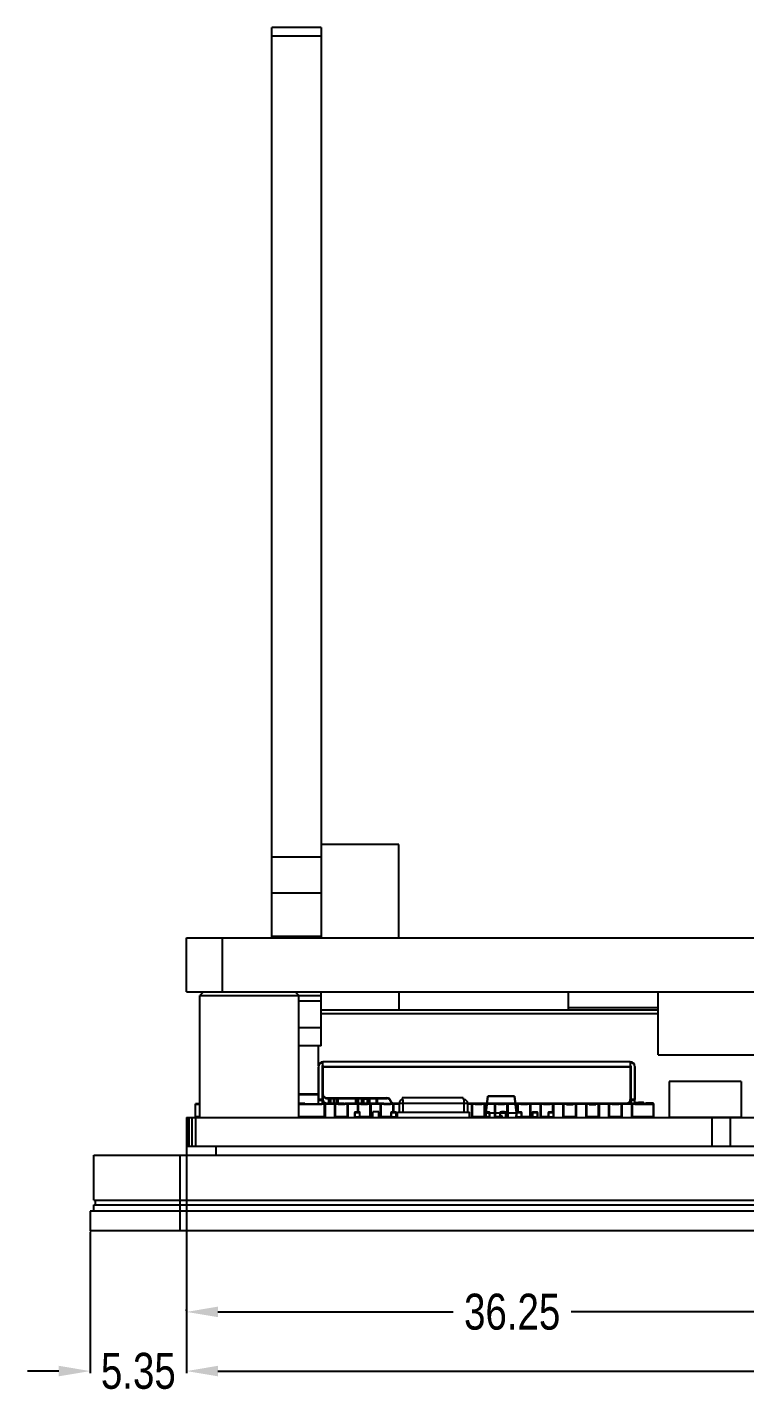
# Model space of a CAD drawing. Header units: inches. Extents: x -150 to 278, y -467 to -187.
# Drawn here: x -50.6 to -10.7, y -263.5 to -187.4 of the extents above; entities that cross this region are included whole.
import ezdxf

# ---------------------------------------------------------------- set-up
doc = ezdxf.new("R2010")
doc.units = ezdxf.units.IN
doc.header["$LTSCALE"] = 1.21
doc.header["$MEASUREMENT"] = 0
doc.header["$PDMODE"] = 3
doc.header["$PDSIZE"] = 0.3125
doc.layers.get('0').update_dxf_attribs({"linetype": 'CONTINUOUS'})
doc.layers.get('Defpoints').update_dxf_attribs({"linetype": 'CONTINUOUS'})
doc.layers.add('BODY', color=7, linetype='CONTINUOUS')
doc.layers.add('DIM', color=3, linetype='CONTINUOUS')
doc.styles.get("Standard").update_dxf_attribs({"font": 'txt', "width": 0.8})
doc.dimstyles.get("Standard").update_dxf_attribs({"dimtxt": 0.15625, "dimasz": 0.1875, "dimexe": 0.125, "dimexo": 0.0625, "dimgap": 0.09, "dimtad": 0, "dimtih": 1, "dimtoh": 1, "dimzin": 4, "dimdsep": 46, "dimtxsty": 'STANDARD', "dimblk": '_FILLED', "dimblk1": '_FILLED', "dimblk2": '_FILLED', "dimcen": 0.09, "dimazin": 1, "dimtp": 0.01, "dimtm": 0.01, "dimtfac": 1, "dimtofl": 0, "dimtmove": 0, "dimatfit": 3, "dimldrblk": '_FILLED', "dimfxl": 1, "dimtolj": 1, "dimtzin": 4, "dimarcsym": 0})

# ---------------------------------------------------------------- blocks, each defined once
blk = doc.blocks.new('_FILLED')
at = {"color": 0, "linetype": 'ByBlock'}
blk.add_solid([(0, 0), (-1, 0.167), (-1, -0.167)], dxfattribs=at)
blk = doc.blocks.new('*D175')
at = {"layer": 'Defpoints', "color": 0}
for p in [(-41.748, -248.11), (50.762, -248.11), (50.762, -262.218)]:
    blk.add_point(p, dxfattribs=at)
at = {"layer": 'DIM', "color": 0, "lineweight": -2}
for p, q in [((-41.748, -248.172), (-41.748, -262.343)), ((50.762, -248.172), (50.762, -262.343)), ((-39.998, -262.218), (2.017, -262.218)), ((49.012, -262.218), (6.997, -262.218))]:
    blk.add_line(p, q, dxfattribs=at)
at = {"layer": 'DIM', "color": 0, "lineweight": -2, "xscale": 1.75, "yscale": 1.75, "zscale": 1.75, "rotation": 180}
blk.add_blockref('_FILLED', (-41.748, -262.218), dxfattribs=at)
at = {"layer": 'DIM', "color": 0, "lineweight": -2, "xscale": 1.75, "yscale": 1.75, "zscale": 1.75}
blk.add_blockref('_FILLED', (50.762, -262.218), dxfattribs=at)
at = {"layer": 'DIM', "color": 0, "insert": (4.507, -262.218), "char_height": 2, "attachment_point": 5}
blk.add_mtext('\\A1;92.5', dxfattribs=at)
blk = doc.blocks.new('*D176')
at = {"layer": 'Defpoints', "color": 0}
for p in [(-41.748, -258.925), (-41.748, -258.925), (-5.498, -258.925)]:
    blk.add_point(p, dxfattribs=at)
at = {"layer": 'DIM', "color": 0, "lineweight": -2}
for p, q in [((-41.748, -258.863), (-41.748, -258.8)), ((-39.998, -258.925), (-26.913, -258.925)), ((-7.248, -258.925), (-20.333, -258.925)), ((-5.498, -258.863), (-5.498, -258.8))]:
    blk.add_line(p, q, dxfattribs=at)
at = {"layer": 'DIM', "color": 0, "lineweight": -2, "xscale": 1.75, "yscale": 1.75, "zscale": 1.75, "rotation": 180}
blk.add_blockref('_FILLED', (-41.748, -258.925), dxfattribs=at)
at = {"layer": 'DIM', "color": 0, "lineweight": -2, "xscale": 1.75, "yscale": 1.75, "zscale": 1.75}
blk.add_blockref('_FILLED', (-5.498, -258.925), dxfattribs=at)
at = {"layer": 'DIM', "color": 0, "insert": (-23.623, -258.925), "char_height": 2, "attachment_point": 5}
blk.add_mtext('\\A1;36.25', dxfattribs=at)
blk = doc.blocks.new('*D177')
at = {"layer": 'Defpoints', "color": 0}
for p in [(-41.748, -249.71), (-47.098, -254.41), (-47.098, -262.218)]:
    blk.add_point(p, dxfattribs=at)
at = {"layer": 'DIM', "color": 0, "lineweight": -2}
for p, q in [((-41.748, -249.772), (-41.748, -262.343)), ((-47.098, -254.472), (-47.098, -262.343)), ((-48.848, -262.218), (-50.598, -262.218)), ((-39.998, -262.218), (-38.248, -262.218))]:
    blk.add_line(p, q, dxfattribs=at)
at = {"layer": 'DIM', "color": 0, "lineweight": -2, "xscale": 1.75, "yscale": 1.75, "zscale": 1.75}
blk.add_blockref('_FILLED', (-47.098, -262.218), dxfattribs=at)
at = {"layer": 'DIM', "color": 0, "lineweight": -2, "xscale": 1.75, "yscale": 1.75, "zscale": 1.75, "rotation": 180}
blk.add_blockref('_FILLED', (-41.748, -262.218), dxfattribs=at)
at = {"layer": 'DIM', "color": 0, "insert": (-44.423, -262.218), "char_height": 2, "attachment_point": 5}
blk.add_mtext('\\A1;5.35', dxfattribs=at)

msp = doc.modelspace()

# ---------------------------------------------------------------- linework, layer by layer
at = {"color": 7, "linetype": 'Continuous'}
for p, q in [((-36.998, -238.11), (-36.998, -187.433)), ((-34.248, -187.433), (-36.998, -187.433)), ((-34.248, -187.933), (-36.998, -187.933)), ((-34.248, -187.433), (-34.248, -238.11)), ((-34.248, -233.613), (-36.998, -233.613)), ((-29.938, -232.91), (-34.248, -232.91)), ((-29.938, -238.11), (-29.938, -232.91)), ((-34.248, -235.613), (-36.998, -235.613)), ((-41.748, -241.11), (-41.748, -238.11)), ((-41.748, -238.11), (50.752, -238.11)), ((-39.748, -241.11), (-39.748, -238.11)), ((-36.998, -238.01), (-34.248, -238.01)), ((-41.748, -241.11), (50.752, -241.11)), ((-40.798, -241.11), (-40.998, -241.31)), ((-35.698, -241.11), (-35.498, -241.31)), ((-34.248, -244.11), (-34.248, -241.11)), ((-29.938, -241.11), (-29.938, -242.11)), ((-20.498, -242.11), (-20.498, -241.11)), ((-15.498, -244.61), (-15.498, -241.11)), ((-40.998, -248.11), (-40.998, -241.31)), ((-40.998, -241.31), (-34.248, -241.31)), ((-35.498, -248.11), (-35.498, -241.31)), ((-35.498, -241.61), (-34.248, -241.61)), ((-34.248, -242.11), (-15.498, -242.11)), ((-34.248, -242.31), (-15.498, -242.31)), ((-20.498, -241.99), (-15.498, -241.99)), ((-34.248, -243.11), (-35.498, -243.11)), ((-34.248, -244.11), (-35.498, -244.11)), ((-34.398, -245.232), (-34.398, -244.11)), ((-34.152, -245.046), (-34.152, -245.01)), ((-17.052, -245.01), (-34.152, -245.01)), ((-17.052, -245.01), (-17.052, -245.045)), ((-15.498, -244.61), (24.502, -244.61)), ((-34.402, -245.26), (-34.402, -247.172)), ((-34.398, -247.345), (-34.398, -245.295)), ((-34.202, -245.26), (-34.202, -247.11)), ((-34.198, -245.295), (-34.198, -247.31)), ((-34.152, -245.21), (-34.152, -245.046)), ((-34.152, -246.81), (-34.152, -245.21)), ((-34.152, -245.26), (-17.052, -245.26)), ((-34.148, -247.145), (-34.148, -245.21)), ((-17.048, -245.295), (-34.148, -245.295)), ((-17.052, -245.045), (-17.048, -245.045)), ((-17.052, -245.045), (-17.052, -245.21)), ((-17.052, -245.21), (-17.052, -247.11)), ((-17.048, -247.145), (-17.048, -245.045)), ((-17.002, -247.172), (-17.002, -245.26)), ((-16.998, -247.31), (-16.998, -245.295)), ((-16.802, -245.26), (-16.802, -247.11)), ((-16.798, -247.38), (-16.798, -245.295)), ((-10.883, -246.11), (-14.884, -246.11)), ((-14.884, -246.11), (-14.884, -248.085)), ((-10.883, -246.11), (-10.883, -248.085)), ((-34.402, -246.81), (-35.498, -246.81)), ((-35.498, -246.826), (-34.402, -246.826)), ((-35.498, -247.31), (-35.168, -247.31)), ((-35.295, -247.31), (-35.295, -247.345)), ((-35.168, -247.345), (-35.168, -247.31)), ((-34.202, -247.11), (-34.402, -247.11)), ((-34.402, -247.31), (-34.402, -247.172)), ((-34.398, -247.145), (-34.198, -247.145)), ((-34.212, -247.345), (-34.212, -247.31)), ((-34.212, -247.31), (-32.977, -247.31)), ((-34.152, -246.81), (-34.198, -246.81)), ((-34.198, -246.826), (-34.152, -246.826)), ((-34.152, -246.845), (-34.152, -247.11)), ((-34.037, -247.345), (-34.037, -247.31)), ((-33.952, -247.01), (-30.592, -247.01)), ((-33.948, -247.045), (-30.588, -247.045)), ((-33.834, -247.045), (-33.834, -247.3)), ((-33.74, -247.3), (-33.834, -247.3)), ((-33.831, -247.3), (-33.831, -247.045)), ((-33.83, -247.305), (-33.831, -247.3)), ((-33.83, -247.055), (-33.83, -247.31)), ((-33.744, -247.055), (-33.83, -247.055)), ((-33.827, -247.055), (-33.827, -247.31)), ((-33.744, -247.045), (-33.744, -247.3)), ((-33.741, -247.3), (-33.741, -247.045)), ((-33.74, -247.305), (-33.741, -247.3)), ((-33.74, -247.055), (-33.74, -247.31)), ((-33.515, -247.055), (-33.74, -247.055)), ((-33.737, -247.055), (-33.737, -247.31)), ((-33.543, -247.045), (-33.543, -247.3)), ((-33.539, -247.055), (-33.532, -247.045)), ((-33.539, -247.31), (-33.539, -247.055)), ((-33.526, -247.05), (-33.525, -247.055)), ((-33.525, -247.055), (-33.525, -247.31)), ((-33.515, -247.045), (-33.515, -247.3)), ((-33.51, -247.3), (-33.515, -247.3)), ((-33.51, -247.31), (-33.51, -247.055)), ((-33.36, -247.055), (-33.51, -247.055)), ((-33.5, -247.045), (-33.5, -247.31)), ((-33.487, -247.31), (-33.487, -248.11)), ((-33.36, -247.31), (-33.36, -247.046)), ((-33.36, -247.06), (-33.348, -247.06)), ((-33.348, -247.07), (-33.36, -247.07)), ((-33.348, -247.045), (-33.348, -247.3)), ((-33.327, -247.3), (-33.348, -247.3)), ((-33.338, -247.3), (-33.338, -247.045)), ((-33.338, -247.31), (-33.338, -247.3)), ((-33.327, -247.31), (-33.327, -247.045)), ((-33.322, -247.045), (-33.322, -247.31)), ((-33.312, -247.345), (-33.312, -247.31)), ((-32.977, -247.345), (-32.977, -247.31)), ((-32.942, -247.345), (-32.942, -247.31)), ((-32.942, -247.31), (-32.042, -247.31)), ((-32.767, -247.345), (-32.767, -247.31)), ((-32.322, -247.31), (-32.322, -247.045)), ((-32.278, -247.055), (-32.322, -247.055)), ((-32.282, -247.05), (-32.284, -247.046)), ((-32.281, -247.055), (-32.282, -247.05)), ((-32.281, -247.31), (-32.281, -247.055)), ((-32.278, -247.31), (-32.278, -247.055)), ((-32.217, -247.31), (-32.217, -247.802)), ((-32.197, -247.045), (-32.197, -247.3)), ((-32.192, -247.3), (-32.197, -247.3)), ((-32.194, -247.3), (-32.194, -247.045)), ((-32.193, -247.305), (-32.194, -247.3)), ((-32.192, -247.055), (-32.192, -247.31)), ((-31.878, -247.055), (-32.192, -247.055)), ((-32.19, -247.055), (-32.19, -247.31)), ((-32.042, -247.345), (-32.042, -247.31)), ((-31.996, -247.045), (-31.996, -247.3)), ((-31.992, -247.055), (-31.985, -247.045)), ((-31.992, -247.335), (-31.992, -247.055)), ((-31.977, -247.055), (-31.977, -247.335)), ((-31.882, -247.046), (-31.886, -247.045)), ((-31.878, -247.055), (-31.882, -247.046)), ((-31.878, -247.335), (-31.878, -247.055)), ((-31.878, -247.06), (-31.684, -247.06)), ((-31.677, -247.07), (-31.878, -247.07)), ((-31.878, -247.31), (-31.847, -247.31)), ((-31.847, -247.345), (-31.847, -247.31)), ((-31.706, -247.345), (-31.706, -247.31)), ((-31.68, -247.061), (-31.684, -247.06)), ((-31.677, -247.07), (-31.68, -247.061)), ((-31.677, -247.31), (-31.677, -247.07)), ((-31.672, -247.345), (-31.672, -247.31)), ((-31.672, -247.31), (-30.772, -247.31)), ((-31.666, -247.31), (-31.666, -247.055)), ((-31.564, -247.055), (-31.666, -247.055)), ((-31.568, -247.05), (-31.571, -247.046)), ((-31.567, -247.055), (-31.568, -247.05)), ((-31.567, -247.31), (-31.567, -247.055)), ((-31.564, -247.055), (-31.564, -247.31)), ((-31.497, -247.345), (-31.497, -247.31)), ((-31.165, -247.31), (-31.165, -247.107)), ((-31.145, -247.107), (-31.165, -247.107)), ((-31.161, -247.31), (-31.161, -247.142)), ((-31.161, -247.142), (-31.145, -247.142)), ((-31.145, -247.29), (-31.145, -247.045)), ((-31.141, -247.045), (-31.141, -247.31)), ((-30.947, -247.31), (-30.947, -248.11)), ((-30.772, -247.345), (-30.772, -247.31)), ((-30.402, -247.345), (-30.402, -247.31)), ((-30.402, -247.31), (-16.802, -247.31)), ((-30.345, -247.279), (-30.345, -247.31)), ((-30.341, -247.284), (-30.341, -247.31)), ((-30.227, -247.345), (-30.227, -247.31)), ((-29.898, -247.81), (-29.898, -247.31)), ((-29.751, -247.01), (-29.751, -247.124)), ((-26.351, -247.01), (-29.751, -247.01)), ((-29.698, -247.81), (-29.698, -247.11)), ((-26.351, -247.01), (-26.351, -247.11)), ((-26.351, -247.11), (-26.298, -247.11)), ((-26.298, -247.81), (-26.298, -247.11)), ((-26.098, -247.81), (-26.098, -247.31)), ((-25.867, -247.31), (-25.867, -248.11)), ((-25.692, -247.345), (-25.692, -247.31)), ((-25.322, -247.345), (-25.322, -247.31)), ((-25.147, -247.345), (-25.147, -247.31)), ((-24.597, -247.31), (-24.597, -248.11)), ((-24.422, -247.345), (-24.422, -247.31)), ((-24.303, -246.91), (-24.166, -246.91)), ((-24.052, -247.345), (-24.052, -247.31)), ((-23.877, -247.345), (-23.877, -247.31)), ((-23.327, -247.31), (-23.327, -247.805)), ((-23.152, -247.345), (-23.152, -247.31)), ((-22.782, -247.345), (-22.782, -247.31)), ((-22.607, -247.345), (-22.607, -247.31)), ((-22.057, -247.31), (-22.057, -248.11)), ((-21.882, -247.345), (-21.882, -247.31)), ((-21.512, -247.345), (-21.512, -247.31)), ((-21.337, -247.345), (-21.337, -247.31)), ((-20.787, -247.31), (-20.787, -248.11)), ((-20.612, -247.345), (-20.612, -247.31)), ((-20.242, -247.345), (-20.242, -247.31)), ((-20.067, -247.345), (-20.067, -247.31)), ((-19.517, -247.31), (-19.517, -248.11)), ((-19.342, -247.345), (-19.342, -247.31)), ((-18.972, -247.345), (-18.972, -247.31)), ((-18.797, -247.345), (-18.797, -247.31)), ((-18.247, -247.31), (-18.247, -248.11)), ((-18.072, -247.345), (-18.072, -247.31)), ((-17.702, -247.345), (-17.702, -247.31)), ((-17.527, -247.345), (-17.527, -247.31)), ((-17.002, -247.284), (-17.108, -247.284)), ((-16.802, -247.11), (-17.002, -247.11)), ((-17.002, -247.31), (-17.002, -247.172)), ((-16.998, -247.145), (-16.798, -247.145)), ((-16.977, -247.31), (-16.977, -248.11)), ((-16.802, -247.345), (-16.802, -247.31)), ((-16.589, -247.284), (-16.798, -247.284)), ((-16.798, -247.314), (-16.589, -247.314)), ((-16.319, -247.274), (-16.589, -247.274)), ((-16.589, -247.274), (-16.589, -247.284)), ((-16.589, -247.284), (-16.589, -247.304)), ((-16.589, -247.304), (-16.289, -247.304)), ((-16.589, -247.304), (-16.589, -247.345)), ((-16.319, -247.274), (-16.319, -247.304)), ((-16.319, -247.304), (-16.319, -247.345)), ((-16.289, -247.345), (-16.289, -247.304)), ((-15.752, -247.31), (-16.202, -247.31)), ((-16.202, -247.345), (-16.202, -247.31)), ((-15.752, -247.345), (-15.752, -247.31)), ((-41.252, -248.075), (-41.252, -247.345)), ((-40.998, -247.345), (-41.252, -247.345)), ((-40.998, -248.075), (-41.252, -248.075)), ((-41.248, -248.11), (-41.248, -247.38)), ((-40.998, -247.38), (-41.248, -247.38)), ((-35.498, -247.345), (-33.499, -247.345)), ((-34.208, -247.38), (-35.498, -247.38)), ((-34.057, -248.075), (-35.498, -248.075)), ((-34.208, -247.345), (-34.208, -247.38)), ((-34.057, -248.075), (-34.057, -247.345)), ((-34.033, -247.345), (-34.033, -248.11)), ((-33.483, -248.11), (-33.483, -247.345)), ((-33.483, -247.345), (-32.229, -247.345)), ((-33.467, -247.345), (-33.467, -248.075)), ((-32.787, -248.075), (-33.467, -248.075)), ((-33.308, -247.38), (-33.308, -247.345)), ((-32.938, -247.38), (-33.308, -247.38)), ((-32.938, -247.345), (-32.938, -247.38)), ((-32.787, -248.075), (-32.787, -247.345)), ((-32.763, -247.345), (-32.763, -248.11)), ((-32.396, -247.836), (-32.396, -248.079)), ((-32.396, -247.836), (-32.091, -247.836)), ((-32.365, -247.836), (-32.365, -247.805)), ((-32.121, -247.805), (-32.365, -247.805)), ((-32.365, -248.079), (-32.365, -247.836)), ((-32.3, -247.805), (-32.3, -247.802)), ((-32.3, -247.802), (-32.193, -247.802)), ((-32.255, -247.805), (-32.255, -247.802)), ((-32.237, -247.802), (-32.237, -247.805)), ((-32.213, -247.805), (-32.213, -247.345)), ((-32.213, -247.345), (-30.959, -247.345)), ((-32.197, -247.345), (-32.197, -247.805)), ((-32.193, -247.802), (-32.193, -247.805)), ((-32.121, -247.805), (-32.121, -247.836)), ((-32.121, -247.836), (-32.121, -248.079)), ((-32.091, -248.079), (-32.091, -247.836)), ((-31.517, -248.075), (-32.091, -248.075)), ((-32.038, -247.38), (-32.038, -247.345)), ((-31.668, -247.38), (-32.038, -247.38)), ((-31.992, -247.335), (-31.878, -247.335)), ((-31.977, -247.335), (-31.985, -247.345)), ((-31.847, -247.32), (-31.702, -247.32)), ((-31.702, -247.33), (-31.847, -247.33)), ((-31.668, -247.345), (-31.668, -247.38)), ((-31.517, -248.075), (-31.517, -247.345)), ((-31.493, -247.345), (-31.493, -248.11)), ((-31.381, -248.11), (-31.381, -247.785)), ((-31.051, -247.785), (-31.381, -247.785)), ((-31.289, -247.785), (-31.289, -247.775)), ((-31.289, -247.775), (-31.132, -247.775)), ((-31.286, -247.785), (-31.286, -247.775)), ((-31.136, -247.785), (-31.136, -247.775)), ((-31.132, -247.785), (-31.132, -247.775)), ((-31.051, -248.11), (-31.051, -247.785)), ((-30.947, -247.345), (-29.9, -247.345)), ((-30.943, -248.11), (-30.943, -247.345)), ((-30.927, -247.345), (-30.927, -248.075)), ((-30.37, -248.075), (-30.927, -248.075)), ((-30.772, -247.325), (-30.402, -247.325)), ((-30.768, -247.38), (-30.768, -247.345)), ((-30.398, -247.38), (-30.768, -247.38)), ((-30.745, -247.345), (-30.745, -247.325)), ((-30.741, -247.325), (-30.741, -247.345)), ((-30.664, -247.345), (-30.664, -247.325)), ((-30.664, -247.335), (-30.66, -247.335)), ((-30.66, -247.325), (-30.66, -247.335)), ((-30.435, -247.345), (-30.435, -247.325)), ((-30.398, -247.345), (-30.398, -247.38)), ((-30.37, -247.836), (-30.37, -248.079)), ((-30.37, -247.836), (-30.065, -247.836)), ((-30.339, -247.836), (-30.339, -247.805)), ((-30.095, -247.805), (-30.339, -247.805)), ((-30.339, -248.079), (-30.339, -247.836)), ((-30.274, -247.805), (-30.274, -247.802)), ((-30.274, -247.802), (-30.167, -247.802)), ((-30.247, -247.805), (-30.247, -247.345)), ((-30.229, -247.805), (-30.229, -247.802)), ((-30.223, -247.345), (-30.223, -247.805)), ((-30.211, -247.802), (-30.211, -247.805)), ((-30.167, -247.802), (-30.167, -247.805)), ((-30.095, -247.805), (-30.095, -247.836)), ((-30.095, -247.836), (-30.095, -248.079)), ((-30.065, -248.079), (-30.065, -247.836)), ((-29.998, -248.11), (-29.998, -247.81)), ((-29.998, -247.81), (-25.998, -247.81)), ((-26.09, -247.345), (-25.879, -247.345)), ((-25.998, -248.11), (-25.998, -247.81)), ((-25.867, -247.345), (-24.609, -247.345)), ((-25.863, -248.11), (-25.863, -247.345)), ((-25.847, -247.345), (-25.847, -248.075)), ((-25.176, -248.075), (-25.847, -248.075)), ((-25.688, -247.38), (-25.688, -247.345)), ((-25.318, -247.38), (-25.688, -247.38)), ((-25.318, -247.345), (-25.318, -247.38)), ((-25.176, -247.836), (-25.176, -248.079)), ((-25.176, -247.836), (-25.176, -248.079)), ((-25.176, -247.836), (-24.871, -247.836)), ((-25.167, -247.815), (-25.167, -247.345)), ((-25.145, -247.836), (-25.145, -247.805)), ((-24.901, -247.805), (-25.145, -247.805)), ((-25.145, -248.079), (-25.145, -247.836)), ((-25.143, -247.345), (-25.143, -247.805)), ((-25.08, -247.805), (-25.08, -247.802)), ((-25.08, -247.802), (-24.967, -247.802)), ((-25.074, -247.802), (-25.074, -247.805)), ((-25.072, -247.802), (-25.072, -247.805)), ((-25.063, -247.802), (-25.063, -247.805)), ((-25.055, -247.805), (-25.055, -247.802)), ((-24.967, -247.802), (-24.967, -247.805)), ((-24.901, -247.805), (-24.901, -247.836)), ((-24.901, -247.836), (-24.901, -248.079)), ((-24.871, -248.079), (-24.871, -247.836)), ((-24.597, -247.345), (-23.339, -247.345)), ((-24.593, -248.11), (-24.593, -247.345)), ((-24.577, -247.345), (-24.577, -248.075)), ((-24.298, -248.075), (-24.577, -248.075)), ((-24.418, -247.38), (-24.418, -247.345)), ((-24.048, -247.38), (-24.418, -247.38)), ((-24.298, -248.11), (-24.298, -247.785)), ((-24.298, -247.785), (-23.968, -247.785)), ((-24.185, -248.01), (-24.285, -248.01)), ((-24.217, -247.785), (-24.217, -247.775)), ((-24.217, -247.775), (-24.059, -247.775)), ((-24.138, -247.785), (-24.138, -247.775)), ((-24.059, -247.785), (-24.059, -247.775)), ((-24.048, -247.345), (-24.048, -247.38)), ((-23.968, -248.11), (-23.968, -247.785)), ((-23.897, -248.075), (-23.968, -248.075)), ((-23.897, -248.075), (-23.897, -247.345)), ((-23.873, -247.345), (-23.873, -248.11)), ((-23.395, -247.836), (-23.395, -248.079)), ((-23.395, -247.836), (-23.09, -247.836)), ((-23.364, -247.836), (-23.364, -247.805)), ((-23.121, -247.805), (-23.364, -247.805)), ((-23.364, -248.079), (-23.364, -247.836)), ((-23.327, -247.345), (-22.069, -247.345)), ((-23.323, -247.805), (-23.323, -247.345)), ((-23.307, -247.345), (-23.307, -247.805)), ((-23.293, -247.802), (-23.293, -247.805)), ((-23.293, -247.802), (-23.186, -247.802)), ((-23.291, -247.802), (-23.291, -247.805)), ((-23.283, -247.802), (-23.283, -247.805)), ((-23.274, -247.805), (-23.274, -247.802)), ((-23.186, -247.802), (-23.186, -247.805)), ((-23.148, -247.38), (-23.148, -247.345)), ((-22.778, -247.38), (-23.148, -247.38)), ((-23.121, -247.805), (-23.121, -247.836)), ((-23.121, -247.836), (-23.121, -248.079)), ((-23.09, -248.079), (-23.09, -247.836)), ((-22.627, -248.075), (-23.09, -248.075)), ((-22.778, -247.345), (-22.778, -247.38)), ((-22.627, -248.075), (-22.627, -247.345)), ((-22.603, -247.345), (-22.603, -248.11)), ((-22.505, -247.836), (-22.505, -248.079)), ((-22.505, -247.836), (-22.505, -248.079)), ((-22.505, -247.836), (-22.2, -247.836)), ((-22.474, -247.836), (-22.474, -247.805)), ((-22.23, -247.805), (-22.474, -247.805)), ((-22.474, -248.079), (-22.474, -247.836)), ((-22.409, -247.805), (-22.409, -247.802)), ((-22.409, -247.802), (-22.296, -247.802)), ((-22.403, -247.802), (-22.403, -247.805)), ((-22.401, -247.802), (-22.401, -247.805)), ((-22.392, -247.802), (-22.392, -247.805)), ((-22.384, -247.805), (-22.384, -247.802)), ((-22.296, -247.802), (-22.296, -247.805)), ((-22.23, -247.805), (-22.23, -247.836)), ((-22.23, -247.836), (-22.23, -248.079)), ((-22.2, -248.079), (-22.2, -247.836)), ((-22.057, -247.345), (-20.799, -247.345)), ((-22.053, -248.11), (-22.053, -247.345)), ((-22.037, -247.345), (-22.037, -248.075)), ((-21.614, -248.075), (-22.037, -248.075)), ((-21.878, -247.38), (-21.878, -247.345)), ((-21.508, -247.38), (-21.878, -247.38)), ((-21.614, -247.836), (-21.614, -248.079)), ((-21.614, -247.836), (-21.614, -248.079)), ((-21.614, -247.836), (-21.309, -247.836)), ((-21.584, -247.836), (-21.584, -247.805)), ((-21.34, -247.805), (-21.584, -247.805)), ((-21.584, -248.079), (-21.584, -247.836)), ((-21.519, -247.805), (-21.519, -247.802)), ((-21.519, -247.802), (-21.405, -247.802)), ((-21.512, -247.802), (-21.512, -247.805)), ((-21.511, -247.802), (-21.511, -247.805)), ((-21.508, -247.345), (-21.508, -247.38)), ((-21.502, -247.802), (-21.502, -247.805)), ((-21.493, -247.805), (-21.493, -247.802)), ((-21.405, -247.802), (-21.405, -247.805)), ((-21.357, -247.805), (-21.357, -247.345)), ((-21.34, -247.805), (-21.34, -247.836)), ((-21.34, -247.836), (-21.34, -248.079)), ((-21.333, -247.345), (-21.333, -247.805)), ((-21.309, -248.079), (-21.309, -247.836)), ((-20.787, -247.345), (-19.529, -247.345)), ((-20.783, -248.11), (-20.783, -247.345)), ((-20.767, -247.345), (-20.767, -248.075)), ((-20.087, -248.075), (-20.767, -248.075)), ((-20.608, -247.38), (-20.608, -247.345)), ((-20.608, -247.38), (-20.238, -247.38)), ((-20.238, -247.345), (-20.238, -247.38)), ((-20.087, -248.075), (-20.087, -247.345)), ((-20.063, -247.345), (-20.063, -248.11)), ((-19.517, -247.345), (-18.259, -247.345)), ((-19.513, -248.11), (-19.513, -247.345)), ((-19.497, -247.345), (-19.497, -248.075)), ((-18.817, -248.075), (-19.497, -248.075)), ((-19.338, -247.38), (-19.338, -247.345)), ((-19.338, -247.38), (-18.968, -247.38)), ((-18.968, -247.345), (-18.968, -247.38)), ((-18.817, -248.075), (-18.817, -247.345)), ((-18.793, -247.345), (-18.793, -248.11)), ((-18.247, -247.345), (-16.989, -247.345)), ((-18.243, -248.11), (-18.243, -247.345)), ((-18.227, -247.345), (-18.227, -248.075)), ((-17.547, -248.075), (-18.227, -248.075)), ((-18.068, -247.38), (-18.068, -247.345)), ((-17.698, -247.38), (-18.068, -247.38)), ((-17.698, -247.345), (-17.698, -247.38)), ((-17.547, -248.075), (-17.547, -247.345)), ((-17.523, -247.345), (-17.523, -248.11)), ((-16.977, -247.345), (-15.752, -247.345)), ((-16.973, -248.11), (-16.973, -247.345)), ((-16.957, -247.345), (-16.957, -248.075)), ((-15.752, -248.075), (-16.957, -248.075)), ((-15.748, -247.38), (-16.798, -247.38)), ((-15.752, -248.075), (-15.752, -247.345)), ((-15.748, -248.11), (-15.748, -247.345)), ((-41.748, -248.11), (-41.748, -249.71)), ((-41.742, -248.11), (50.762, -248.11)), ((-41.719, -248.11), (-41.719, -249.71)), ((-41.608, -248.11), (-41.608, -249.71)), ((-41.443, -248.11), (-41.443, -249.71)), ((-41.248, -248.11), (-41.248, -249.71)), ((-32.091, -248.079), (-32.396, -248.079)), ((-32.121, -248.079), (-32.121, -248.11)), ((-30.065, -248.079), (-30.37, -248.079)), ((-30.095, -248.079), (-30.095, -248.11)), ((-24.871, -248.079), (-25.176, -248.079)), ((-24.901, -248.079), (-24.901, -248.11)), ((-23.09, -248.079), (-23.395, -248.079)), ((-23.121, -248.079), (-23.121, -248.11)), ((-22.2, -248.079), (-22.505, -248.079)), ((-22.23, -248.079), (-22.23, -248.11)), ((-21.309, -248.079), (-21.614, -248.079)), ((-21.34, -248.079), (-21.34, -248.11)), ((-14.884, -248.085), (-10.883, -248.085)), ((-11.498, -248.11), (-11.498, -249.71)), ((-46.898, -252.71), (-46.898, -250.21)), ((-46.898, -250.21), (52.702, -250.21)), ((-42.098, -254.41), (-42.098, -250.21)), ((-41.748, -249.71), (50.762, -249.71)), ((-40.098, -250.21), (-40.098, -249.71)), ((-47.098, -253.31), (-47.098, -254.41)), ((52.902, -253.31), (-47.098, -253.31)), ((-46.898, -252.71), (52.702, -252.71)), ((-46.898, -253.31), (-46.898, -252.96)), ((-46.898, -252.96), (52.702, -252.96)), ((-46.798, -252.96), (-46.798, -252.71)), ((52.902, -254.41), (-47.098, -254.41))]:
    msp.add_line(p, q, dxfattribs=at)
at = {"color": 6, "linetype": 'Continuous'}
for p, q in [((-25.085, -247.85), (-24.97, -246.91)), ((-24.97, -246.91), (-25.085, -247.85)), ((-24.97, -246.91), (-24.97, -246.915)), ((-24.97, -246.91), (-24.303, -246.91)), ((-23.5, -246.915), (-24.97, -246.915)), ((-24.36, -246.91), (-24.36, -246.915)), ((-24.356, -246.91), (-24.356, -246.915)), ((-24.318, -246.91), (-24.318, -246.915)), ((-24.315, -246.91), (-24.315, -246.915)), ((-24.314, -246.91), (-24.314, -246.915)), ((-24.304, -246.91), (-24.304, -246.915)), ((-24.303, -246.91), (-24.303, -246.915)), ((-24.302, -246.91), (-24.302, -246.915)), ((-24.297, -246.91), (-24.297, -246.915)), ((-24.295, -246.91), (-24.295, -246.915)), ((-24.288, -246.915), (-24.288, -246.91)), ((-24.286, -246.915), (-24.286, -246.91)), ((-24.284, -246.91), (-24.284, -246.915)), ((-24.283, -246.91), (-24.283, -246.915)), ((-24.277, -246.915), (-24.277, -246.91)), ((-24.277, -246.915), (-24.277, -246.91)), ((-24.275, -246.91), (-24.275, -246.915)), ((-24.267, -246.91), (-24.267, -246.915)), ((-24.266, -246.915), (-24.266, -246.91)), ((-24.262, -246.91), (-24.262, -246.915)), ((-24.248, -246.91), (-24.248, -246.915)), ((-24.247, -246.915), (-24.247, -246.91)), ((-24.24, -246.915), (-24.24, -246.91)), ((-24.238, -246.91), (-24.238, -246.915)), ((-24.235, -246.91), (-24.235, -246.915)), ((-24.235, -246.915), (-24.235, -246.91)), ((-24.234, -246.91), (-24.234, -246.915)), ((-24.234, -246.91), (-24.234, -246.915)), ((-24.232, -246.915), (-24.232, -246.91)), ((-24.223, -246.91), (-24.223, -246.915)), ((-24.219, -246.915), (-24.219, -246.91)), ((-24.214, -246.915), (-24.214, -246.91)), ((-24.213, -246.91), (-24.213, -246.915)), ((-24.199, -246.91), (-24.199, -246.915)), ((-24.194, -246.915), (-24.194, -246.91)), ((-24.187, -246.91), (-24.187, -246.915)), ((-24.178, -246.915), (-24.178, -246.91)), ((-24.169, -246.91), (-24.169, -246.915)), ((-24.169, -246.915), (-24.169, -246.91)), ((-24.166, -246.915), (-24.166, -246.91)), ((-24.166, -246.91), (-23.501, -246.91)), ((-24.158, -246.915), (-24.158, -246.91)), ((-24.151, -246.915), (-24.151, -246.91)), ((-24.114, -246.915), (-24.114, -246.91)), ((-24.11, -246.915), (-24.11, -246.91)), ((-23.385, -247.851), (-23.501, -246.91)), ((-23.501, -246.91), (-23.385, -247.851)), ((-25.085, -247.85), (-25.072, -248.11)), ((-25.072, -248.11), (-25.085, -247.85)), ((-25.085, -247.85), (-23.385, -247.85)), ((-24.585, -247.86), (-24.585, -248.12)), ((-24.585, -248.12), (-24.585, -247.86)), ((-23.885, -247.86), (-24.585, -247.86)), ((-24.285, -248.11), (-24.285, -248.01)), ((-24.185, -248.11), (-24.185, -248.01)), ((-23.885, -248.12), (-23.885, -247.86)), ((-23.885, -247.86), (-23.885, -248.12)), ((-23.399, -248.11), (-23.385, -247.851)), ((-23.385, -247.851), (-23.399, -248.11)), ((-23.385, -247.851), (-23.385, -247.851)), ((-23.885, -248.12), (-24.585, -248.12))]:
    msp.add_line(p, q, dxfattribs=at)
at = {"color": 7, "linetype": 'Continuous'}
for centre, radius, start, end in [((-34.152, -245.26), 0.25, 90, 180), ((-17.052, -245.26), 0.25, 0, 90), ((-34.148, -245.295), 0.25, 91.03872, 180), ((-34.152, -245.26), 0.05, 93.13249, 180), ((-34.148, -245.295), 0.05, 95.54857, 180), ((-17.048, -245.295), 0.25, 0, 90), ((-17.048, -245.295), 0.05, 0, 90), ((-17.052, -245.26), 0.05, 0, 84.65297), ((-33.952, -246.81), 0.2, 180, 270), ((-33.952, -247.11), 0.2, 180, 270), ((-33.948, -246.845), 0.2, 180, 270), ((-33.948, -247.145), 0.2, 180, 235.98476), ((-33.505, -247.3), 0.01, 180, 234.77314), ((-33.5, -247.055), 0.01, 120, 180), ((-33.338, -247.3), 0.01, 180, 270), ((-30.592, -247.21), 0.2, 14.47751, 90), ((-30.588, -247.245), 0.2, 14.47751, 90), ((-30.205, -247.11), 0.2, 194.47751, 270), ((-30.2, -247.145), 0.2, 194.47751, 236.41187), ((-29.698, -247.31), 0.2, 106.00134, 180), ((-26.298, -247.31), 0.2, 0, 90), ((-17.252, -247.11), 0.2, 270, 0), ((-17.248, -247.145), 0.2, 304.01526, 0), ((-16.319, -247.304), 0.03, 0, 90), ((-32.365, -247.836), 0.0305, 90, 180), ((-32.121, -247.836), 0.0305, 360, 90), ((-30.67, -247.335), 0.01, 300, 0), ((-30.339, -247.836), 0.0305, 90, 180), ((-30.095, -247.836), 0.0305, 360, 90), ((-25.145, -247.836), 0.0305, 90, 180), ((-25.145, -247.836), 0.0305, 103.40535, 180), ((-24.901, -247.836), 0.0305, 0, 90), ((-23.364, -247.836), 0.0305, 90, 180), ((-23.121, -247.836), 0.0305, 0, 90), ((-22.474, -247.836), 0.0305, 90, 180), ((-22.474, -247.836), 0.0305, 103.40535, 180), ((-22.23, -247.836), 0.0305, 0, 90), ((-21.584, -247.836), 0.0305, 90, 180), ((-21.584, -247.836), 0.0305, 103.40535, 180), ((-21.34, -247.836), 0.0305, 0, 90)]:
    msp.add_arc(centre, radius, start, end, dxfattribs=at)
at = {"layer": 'BODY', "color": 7, "linetype": 'Continuous'}
for p, q in [((-41.748, -248.11), (-41.748, -249.71)), ((-41.748, -248.11), (-41.742, -248.11)), ((-41.657, -248.11), (-12.498, -248.11)), ((-41.248, -248.11), (-41.248, -249.71)), ((-12.498, -249.71), (-12.498, -248.11)), ((-41.748, -249.71), (-12.498, -249.71))]:
    msp.add_line(p, q, dxfattribs=at)

# ---------------------------------------------------------------- dimensions: what is measured, and where the dimension line sits
at = {"layer": 'DIM'}
for base, p1, p2, override, picture, middle in [((50.762, -262.218), (-41.748, -248.11), (50.762, -248.11), {"dimtxt": 2, "dimasz": 1.75, "dimtih": 0, "dimtoh": 0, "dimdec": 1, "dimzin": 0, "dimcen": 0.198, "dimadec": 0, "dimazin": 0, "dimtp": 0, "dimtm": 0, "dimtdec": 4, "dimtzin": 0}, '*D175', (4.507, -262.218)), ((-47.098, -262.218), (-41.748, -249.71), (-47.098, -254.41), {"dimtxt": 2, "dimasz": 1.75, "dimtih": 0, "dimtoh": 0, "dimzin": 0, "dimcen": 0.198, "dimadec": 0, "dimazin": 0, "dimtp": 0, "dimtm": 0, "dimtdec": 4, "dimtzin": 0}, '*D177', (-44.423, -262.218)), ((-41.748, -258.925), (-5.498, -258.925), (-41.748, -258.925), {"dimtxt": 2, "dimasz": 1.75, "dimtih": 0, "dimtoh": 0, "dimzin": 0, "dimcen": 0.198, "dimadec": 0, "dimazin": 0, "dimtp": 0, "dimtm": 0, "dimtdec": 4, "dimtzin": 0}, '*D176', (-23.623, -258.925))]:
    dim = msp.add_linear_dim(base=base, p1=p1, p2=p2, dimstyle='STANDARD', override=override, dxfattribs=at)
    dim.commit()
    dim.dimension.update_dxf_attribs({"geometry": picture, "text_midpoint": middle})

doc.saveas('drawing.dxf')
